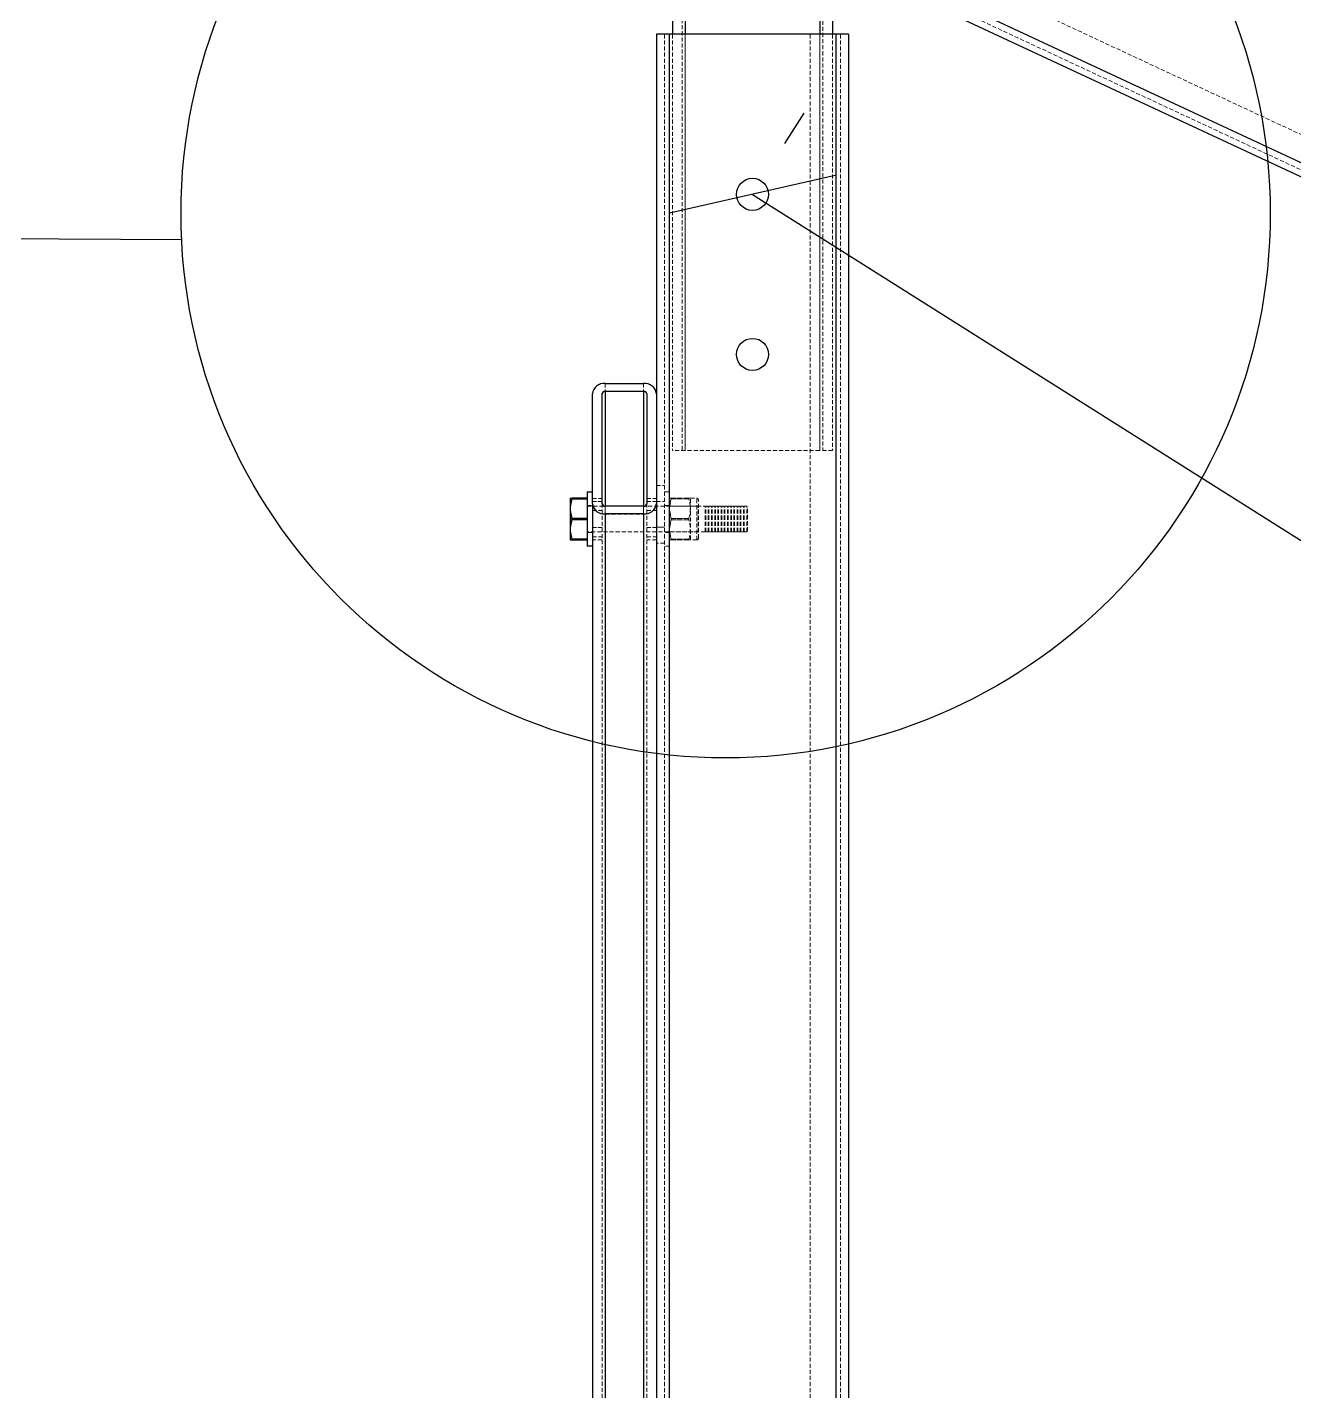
# Model space of a CAD drawing. Header units: millimetres. Extents: x -116399 to 112199, y -90759 to -31335.
# Drawn here: x -8948.1 to -8552.3, y -46198.5 to -45772.3 of the extents above; entities that cross this region are included whole.
import ezdxf

# ---------------------------------------------------------------- set-up
doc = ezdxf.new("R2010")
doc.units = ezdxf.units.MM
doc.linetypes.add('HIDDEN', pattern=[1.905, 1.27, -0.635])
doc.styles.add('Annotative', font='simplex.shx', dxfattribs={"height": 2.5})
doc.dimstyles.new('Annotative', dxfattribs={"dimscale": 0, "dimtxt": 2.5, "dimasz": 2.5, "dimexe": 1.25, "dimexo": 2, "dimtad": 1, "dimtxsty": 'Annotative', "dimblk": 'OBLIQUE', "dimcen": 2.5, "dimazin": 3, "dimtfac": 1, "dimtmove": 0, "dimatfit": 3, "dimfxl": 1})

# ---------------------------------------------------------------- blocks, each defined once
blk = doc.blocks.new('_Oblique')
at = {"color": 0, "linetype": 'ByBlock', "lineweight": -2}
blk.add_line((-0.5, -0.5), (0.5, 0.5), dxfattribs=at)
blk = doc.blocks.new('*D430')
at = {"color": 8, "lineweight": -2}
for p, q in [((-8709.35, -45678.65), (-8695.45, -45648.85)), ((-8703.38, -45665.85), (-7588.62, -46185.67)), ((-7594.59, -46198.48), (-7580.7, -46168.68))]:
    blk.add_line(p, q, dxfattribs=at)
at = {"layer": 'Defpoints', "color": 0}
for p in [(-8722.03, -45705.84), (-7588.62, -46185.67), (-7607.27, -46225.67)]:
    blk.add_point(p, dxfattribs=at)
at = {"color": 8, "lineweight": -2, "xscale": 37.5, "yscale": 37.5, "zscale": 37.5}
for p, rotation in [((-8703.38, -45665.85), 154.9996608847406), ((-7588.62, -46185.67), 334.9996608847406)]:
    blk.add_blockref('_Oblique', p, dxfattribs=dict(at, rotation=rotation))
at = {"insert": (-8134.11, -45900.27), "char_height": 37.5, "attachment_point": 5, "rotation": 334.9997, "style": 'Annotative'}
blk.add_mtext('1230', dxfattribs=at)
blk = doc.blocks.new('*D433')
at = {"color": 8, "lineweight": -2}
for p, q in [((-8705.63, -45799.08), (-8711.64, -45808.59)), ((-8721.65, -45824.45), (-5451.65, -47889.27)), ((-5467.66, -47914.64), (-5461.66, -47905.13))]:
    blk.add_line(p, q, dxfattribs=at)
at = {"layer": 'Defpoints', "color": 0}
for p in [(-8721.65, -45824.45), (-5451.65, -47889.27), (-5451.65, -47889.27)]:
    blk.add_point(p, dxfattribs=at)
at = {"color": 8, "lineweight": -2, "xscale": 37.5, "yscale": 37.5, "zscale": 37.5}
for p, rotation in [((-8721.65, -45824.45), 147.729831053842), ((-5451.65, -47889.27), 327.7298310538421)]:
    blk.add_blockref('_Oblique', p, dxfattribs=dict(at, rotation=rotation))
at = {"insert": (-7071.63, -46833.08), "char_height": 37.5, "attachment_point": 5, "rotation": 327.7298, "style": 'Annotative'}
blk.add_mtext('3870', dxfattribs=at)

msp = doc.modelspace()

# ---------------------------------------------------------------- linework, layer by layer
at = {"color": 7, "linetype": 'HIDDEN', "lineweight": 18}
for p, q in [((-5288.393, -47326.855), (-8913.615, -45636.36)), ((-5291.774, -47334.105), (-8916.996, -45643.611)), ((-5291.774, -47334.105), (-8916.996, -45643.611)), ((-5291.774, -47334.105), (-8916.996, -45643.611)), ((-5291.774, -47334.105), (-8916.996, -45643.611)), ((-5291.774, -47334.105), (-8916.996, -45643.611)), ((-5291.774, -47334.105), (-8916.996, -45643.611)), ((-5291.774, -47334.105), (-8916.996, -45643.611)), ((-5292.62, -47335.918), (-8917.841, -45645.423)), ((-8743.646, -45674.446), (-8743.646, -45904.446)), ((-8742.646, -45674.446), (-8742.646, -45904.446)), ((-8742.646, -45674.446), (-8742.646, -45904.446)), ((-8742.646, -45674.446), (-8742.646, -45904.446)), ((-8700.646, -45693.564), (-8700.646, -45904.446)), ((-8700.646, -45693.564), (-8700.646, -45904.446)), ((-8700.646, -45693.564), (-8700.646, -45904.446)), ((-8699.646, -45694.031), (-8699.646, -45904.446)), ((-8749.146, -45774.446), (-8749.146, -47989.446)), ((-8747.646, -45774.446), (-8747.646, -47989.446)), ((-8747.646, -45774.446), (-8747.646, -47989.446)), ((-8747.646, -45774.446), (-8747.646, -47989.446)), ((-8746.646, -45774.446), (-8746.646, -45904.446)), ((-8742.646, -45774.446), (-8742.646, -45904.446)), ((-8703.646, -45774.446), (-8703.646, -47989.446)), ((-8700.646, -45774.446), (-8700.646, -45904.446)), ((-8696.646, -45774.446), (-8696.646, -45904.446)), ((-8695.646, -45774.446), (-8695.646, -47989.446)), ((-8695.646, -45774.446), (-8695.646, -47989.446)), ((-8695.646, -45774.446), (-8695.646, -47989.446)), ((-8695.646, -45774.446), (-8695.646, -47989.446)), ((-8695.646, -45774.446), (-8695.646, -47989.446)), ((-8695.646, -45774.446), (-8695.646, -47989.446)), ((-8695.646, -45774.446), (-8695.646, -47989.446)), ((-8694.146, -45774.446), (-8694.146, -47989.446)), ((-8767.646, -45883.515), (-8767.646, -47735.02)), ((-8755.646, -45883.53), (-8767.646, -45883.53)), ((-8767.646, -45883.53), (-8767.646, -47732.333)), ((-8755.646, -45883.515), (-8755.646, -47735.02)), ((-8755.646, -45883.53), (-8755.646, -47732.333)), ((-8767.646, -45885.979), (-8767.646, -47734.782)), ((-8755.646, -45885.979), (-8767.646, -45885.979)), ((-8755.646, -45885.979), (-8755.646, -47734.782)), ((-8742.646, -45904.446), (-8746.646, -45904.446)), ((-8700.646, -45904.446), (-8742.646, -45904.446)), ((-8696.646, -45904.446), (-8700.646, -45904.446)), ((-8751.646, -45915.446), (-8749.146, -45915.446)), ((-8749.146, -45917.39), (-8747.546, -45917.39)), ((-8749.146, -45917.392), (-8747.546, -45917.392)), ((-8747.546, -45917.39), (-8747.546, -45917.392)), ((-8747.546, -45917.392), (-8747.546, -45934.392)), ((-8778.046, -45919.396), (-8778.546, -45919.393)), ((-8778.046, -45919.573), (-8778.546, -45922.058)), ((-8778.546, -45922.069), (-8778.046, -45919.581)), ((-8778.546, -45922.071), (-8778.046, -45919.583)), ((-8778.046, -45919.394), (-8773.246, -45919.394)), ((-8778.046, -45919.396), (-8773.246, -45919.396)), ((-8778.046, -45919.573), (-8773.246, -45919.573)), ((-8773.246, -45919.581), (-8778.046, -45919.581)), ((-8773.246, -45919.583), (-8778.046, -45919.583)), ((-8773.246, -45921.69), (-8771.646, -45921.69)), ((-8773.246, -45921.692), (-8771.646, -45921.692)), ((-8773.246, -45921.89), (-8736.446, -45921.89)), ((-8773.246, -45921.892), (-8736.446, -45921.892)), ((-8771.646, -45919.446), (-8768.646, -45919.446)), ((-8768.646, -45920.365), (-8771.646, -45920.365)), ((-8771.646, -45920.368), (-8768.646, -45920.368)), ((-8768.646, -45921.033), (-8768.646, -47772.538)), ((-8767.646, -45921.849), (-8767.646, -47773.353)), ((-8767.646, -45921.849), (-8767.646, -47737.466)), ((-8767.646, -45921.892), (-8767.646, -47770.695)), ((-8767.646, -45921.892), (-8755.646, -45921.892)), ((-8755.646, -45921.849), (-8755.646, -47773.353)), ((-8755.646, -45921.849), (-8755.646, -47737.466)), ((-8755.646, -45921.892), (-8755.646, -47770.695)), ((-8754.646, -45919.446), (-8751.646, -45919.446)), ((-8751.646, -45920.365), (-8754.646, -45920.365)), ((-8754.646, -45920.368), (-8751.646, -45920.368)), ((-8754.646, -45921.033), (-8754.646, -47772.538)), ((-8751.646, -45920.446), (-8749.146, -45920.446)), ((-8751.646, -45920.446), (-8749.146, -45920.446)), ((-8749.146, -45921.69), (-8747.546, -45921.69)), ((-8749.146, -45921.692), (-8747.546, -45921.692)), ((-8747.546, -45919.401), (-8747.54, -45919.39)), ((-8747.546, -45919.403), (-8747.54, -45919.392)), ((-8747.546, -45921.89), (-8738.646, -45921.89)), ((-8747.546, -45921.892), (-8738.646, -45921.892)), ((-8747.469, -45921.925), (-8747.027, -45919.601)), ((-8741.566, -45919.386), (-8747.027, -45919.386)), ((-8747.027, -45919.595), (-8747.027, -45919.388)), ((-8741.566, -45919.388), (-8747.027, -45919.388)), ((-8747.027, -45919.394), (-8741.566, -45919.394)), ((-8747.027, -45919.396), (-8747.027, -45919.603)), ((-8747.027, -45919.396), (-8741.566, -45919.396)), ((-8747.027, -45919.593), (-8741.566, -45919.593)), ((-8747.027, -45919.595), (-8741.566, -45919.595)), ((-8741.566, -45919.601), (-8747.027, -45919.601)), ((-8741.566, -45919.603), (-8747.027, -45919.603)), ((-8741.566, -45919.386), (-8741.053, -45919.39)), ((-8741.566, -45919.595), (-8741.566, -45919.388)), ((-8741.053, -45919.39), (-8741.046, -45919.401)), ((-8741.053, -45919.392), (-8741.046, -45919.403)), ((-8741.046, -45919.403), (-8741.046, -45919.401)), ((-8741.046, -45919.401), (-8739.046, -45919.401)), ((-8741.046, -45932.381), (-8741.046, -45919.403)), ((-8741.046, -45919.403), (-8739.046, -45919.403)), ((-8739.046, -45932.379), (-8739.046, -45919.401)), ((-8739.046, -45932.381), (-8739.046, -45919.403)), ((-8738.646, -45921.89), (-8738.546, -45921.79)), ((-8738.646, -45921.892), (-8738.546, -45921.792)), ((-8738.646, -45921.892), (-8738.646, -45921.89)), ((-8738.646, -45929.892), (-8738.646, -45921.892)), ((-8738.546, -45919.903), (-8738.546, -45919.901)), ((-8738.546, -45931.881), (-8738.546, -45919.903)), ((-8736.446, -45921.892), (-8736.446, -45921.89)), ((-8736.446, -45929.892), (-8736.446, -45921.892)), ((-8736.446, -45922.09), (-8736.246, -45922.09)), ((-8736.446, -45922.092), (-8736.246, -45922.092)), ((-8736.246, -45921.892), (-8736.246, -45921.89)), ((-8736.246, -45921.89), (-8735.446, -45921.89)), ((-8736.246, -45929.892), (-8736.246, -45921.892)), ((-8736.246, -45921.892), (-8735.446, -45921.892)), ((-8735.446, -45921.892), (-8735.446, -45921.89)), ((-8735.446, -45929.892), (-8735.446, -45921.892)), ((-8735.446, -45922.09), (-8735.246, -45922.09)), ((-8735.446, -45922.092), (-8735.246, -45922.092)), ((-8735.246, -45921.892), (-8735.246, -45921.89)), ((-8735.246, -45921.89), (-8734.446, -45921.89)), ((-8735.246, -45929.892), (-8735.246, -45921.892)), ((-8735.246, -45921.892), (-8734.446, -45921.892)), ((-8734.446, -45921.892), (-8734.446, -45921.89)), ((-8734.446, -45929.892), (-8734.446, -45921.892)), ((-8734.446, -45922.09), (-8734.246, -45922.09)), ((-8734.446, -45922.092), (-8734.246, -45922.092)), ((-8734.246, -45921.892), (-8734.246, -45921.89)), ((-8734.246, -45921.89), (-8733.446, -45921.89)), ((-8734.246, -45929.892), (-8734.246, -45921.892)), ((-8734.246, -45921.892), (-8733.446, -45921.892)), ((-8733.446, -45921.892), (-8733.446, -45921.89)), ((-8733.446, -45929.892), (-8733.446, -45921.892)), ((-8733.446, -45922.09), (-8733.246, -45922.09)), ((-8733.446, -45922.092), (-8733.246, -45922.092)), ((-8733.246, -45921.892), (-8733.246, -45921.89)), ((-8733.246, -45921.89), (-8732.446, -45921.89)), ((-8733.246, -45929.892), (-8733.246, -45921.892)), ((-8733.246, -45921.892), (-8732.446, -45921.892)), ((-8732.446, -45921.892), (-8732.446, -45921.89)), ((-8732.446, -45929.892), (-8732.446, -45921.892)), ((-8732.446, -45922.09), (-8732.246, -45922.09)), ((-8732.446, -45922.092), (-8732.246, -45922.092)), ((-8732.246, -45921.892), (-8732.246, -45921.89)), ((-8732.246, -45921.89), (-8731.446, -45921.89)), ((-8732.246, -45929.892), (-8732.246, -45921.892)), ((-8732.246, -45921.892), (-8731.446, -45921.892)), ((-8731.446, -45921.892), (-8731.446, -45921.89)), ((-8731.446, -45929.892), (-8731.446, -45921.892)), ((-8731.446, -45922.09), (-8731.246, -45922.09)), ((-8731.446, -45922.092), (-8731.246, -45922.092)), ((-8731.246, -45921.892), (-8731.246, -45921.89)), ((-8731.246, -45921.89), (-8730.446, -45921.89)), ((-8731.246, -45929.892), (-8731.246, -45921.892)), ((-8731.246, -45921.892), (-8730.446, -45921.892)), ((-8730.446, -45921.892), (-8730.446, -45921.89)), ((-8730.446, -45929.892), (-8730.446, -45921.892)), ((-8730.446, -45922.09), (-8730.246, -45922.09)), ((-8730.446, -45922.092), (-8730.246, -45922.092)), ((-8730.246, -45921.892), (-8730.246, -45921.89)), ((-8730.246, -45921.89), (-8729.446, -45921.89)), ((-8730.246, -45929.892), (-8730.246, -45921.892)), ((-8730.246, -45921.892), (-8729.446, -45921.892)), ((-8729.446, -45921.892), (-8729.446, -45921.89)), ((-8729.446, -45929.892), (-8729.446, -45921.892)), ((-8729.446, -45922.09), (-8729.246, -45922.09)), ((-8729.446, -45922.092), (-8729.246, -45922.092)), ((-8729.246, -45921.892), (-8729.246, -45921.89)), ((-8729.246, -45921.89), (-8728.446, -45921.89)), ((-8729.246, -45929.892), (-8729.246, -45921.892)), ((-8729.246, -45921.892), (-8728.446, -45921.892)), ((-8728.446, -45921.892), (-8728.446, -45921.89)), ((-8728.446, -45929.892), (-8728.446, -45921.892)), ((-8728.446, -45922.09), (-8728.246, -45922.09)), ((-8728.446, -45922.092), (-8728.246, -45922.092)), ((-8728.246, -45921.892), (-8728.246, -45921.89)), ((-8728.246, -45921.89), (-8727.446, -45921.89)), ((-8728.246, -45929.892), (-8728.246, -45921.892)), ((-8728.246, -45921.892), (-8727.446, -45921.892)), ((-8727.446, -45921.892), (-8727.446, -45921.89)), ((-8727.446, -45929.892), (-8727.446, -45921.892)), ((-8727.446, -45922.09), (-8727.246, -45922.09)), ((-8727.446, -45922.092), (-8727.246, -45922.092)), ((-8727.246, -45921.892), (-8727.246, -45921.89)), ((-8727.246, -45921.89), (-8726.446, -45921.89)), ((-8727.246, -45929.892), (-8727.246, -45921.892)), ((-8727.246, -45921.892), (-8726.446, -45921.892)), ((-8726.446, -45921.892), (-8726.446, -45921.89)), ((-8726.446, -45929.892), (-8726.446, -45921.892)), ((-8726.446, -45922.09), (-8726.246, -45922.09)), ((-8726.446, -45922.092), (-8726.246, -45922.092)), ((-8726.246, -45921.892), (-8726.246, -45921.89)), ((-8726.246, -45921.89), (-8725.446, -45921.89)), ((-8726.246, -45929.892), (-8726.246, -45921.892)), ((-8726.246, -45921.892), (-8725.446, -45921.892)), ((-8725.446, -45921.892), (-8725.446, -45921.89)), ((-8725.446, -45929.892), (-8725.446, -45921.892)), ((-8725.446, -45922.09), (-8725.246, -45922.09)), ((-8725.446, -45922.092), (-8725.246, -45922.092)), ((-8725.246, -45921.892), (-8725.246, -45921.89)), ((-8725.246, -45921.89), (-8724.446, -45921.89)), ((-8725.246, -45929.892), (-8725.246, -45921.892)), ((-8725.246, -45921.892), (-8724.446, -45921.892)), ((-8724.446, -45921.892), (-8724.446, -45921.89)), ((-8724.446, -45929.892), (-8724.446, -45921.892)), ((-8724.446, -45922.09), (-8724.246, -45922.09)), ((-8724.446, -45922.092), (-8724.246, -45922.092)), ((-8724.246, -45921.892), (-8724.246, -45921.89)), ((-8724.246, -45921.89), (-8723.446, -45921.89)), ((-8724.246, -45929.892), (-8724.246, -45921.892)), ((-8724.246, -45921.892), (-8723.446, -45921.892)), ((-8723.446, -45921.892), (-8723.446, -45921.89)), ((-8723.446, -45929.892), (-8723.446, -45921.892)), ((-8723.446, -45922.09), (-8723.246, -45922.09)), ((-8723.446, -45922.092), (-8723.246, -45922.092)), ((-8723.246, -45922.092), (-8723.246, -45922.09)), ((-8723.246, -45929.692), (-8723.246, -45922.092)), ((-8778.546, -45923.21), (-8778.046, -45925.695)), ((-8778.046, -45925.711), (-8778.546, -45923.223)), ((-8778.046, -45925.713), (-8778.546, -45923.225)), ((-8778.046, -45926.069), (-8778.546, -45928.557)), ((-8778.546, -45928.57), (-8778.046, -45926.085)), ((-8778.546, -45928.572), (-8778.046, -45926.087)), ((-8773.246, -45925.695), (-8778.046, -45925.695)), ((-8778.046, -45925.711), (-8773.246, -45925.711)), ((-8778.046, -45925.713), (-8773.246, -45925.713)), ((-8778.046, -45926.069), (-8773.246, -45926.069)), ((-8773.246, -45926.085), (-8778.046, -45926.085)), ((-8773.246, -45926.087), (-8778.046, -45926.087)), ((-8771.646, -45923.253), (-8768.646, -45923.253)), ((-8771.646, -45923.26), (-8768.646, -45923.26)), ((-8767.646, -45924.341), (-8767.646, -47773.144)), ((-8767.646, -45924.341), (-8755.646, -45924.341)), ((-8755.646, -45924.341), (-8755.646, -47773.144)), ((-8754.646, -45923.253), (-8751.646, -45923.253)), ((-8754.646, -45923.26), (-8751.646, -45923.26)), ((-8747.469, -45923.352), (-8747.027, -45925.676)), ((-8747.469, -45928.426), (-8747.027, -45926.104)), ((-8741.566, -45925.676), (-8747.027, -45925.676)), ((-8747.027, -45926.091), (-8747.027, -45925.678)), ((-8741.566, -45925.678), (-8747.027, -45925.678)), ((-8747.027, -45925.691), (-8741.566, -45925.691)), ((-8747.027, -45925.693), (-8747.027, -45926.107)), ((-8747.027, -45925.693), (-8741.566, -45925.693)), ((-8747.027, -45926.089), (-8741.566, -45926.089)), ((-8747.027, -45926.091), (-8741.566, -45926.091)), ((-8741.566, -45926.104), (-8747.027, -45926.104)), ((-8741.566, -45926.107), (-8747.027, -45926.107)), ((-8741.566, -45926.091), (-8741.566, -45925.678)), ((-8778.546, -45929.711), (-8778.046, -45932.199)), ((-8778.046, -45932.207), (-8778.546, -45929.722)), ((-8778.046, -45932.209), (-8778.546, -45929.724)), ((-8736.446, -45929.89), (-8773.246, -45929.89)), ((-8736.446, -45929.892), (-8773.246, -45929.892)), ((-8771.646, -45930.09), (-8773.246, -45930.09)), ((-8771.646, -45930.092), (-8773.246, -45930.092)), ((-8768.646, -45928.524), (-8771.646, -45928.524)), ((-8771.646, -45928.527), (-8768.646, -45928.527)), ((-8751.646, -45928.524), (-8754.646, -45928.524)), ((-8754.646, -45928.527), (-8751.646, -45928.527)), ((-8749.146, -45928.446), (-8751.646, -45928.446)), ((-8751.646, -45928.446), (-8749.146, -45928.446)), ((-8747.546, -45930.09), (-8749.146, -45930.09)), ((-8747.546, -45930.092), (-8749.146, -45930.092)), ((-8738.646, -45929.89), (-8747.546, -45929.89)), ((-8738.646, -45929.892), (-8747.546, -45929.892)), ((-8747.469, -45929.853), (-8747.027, -45932.179)), ((-8738.546, -45929.99), (-8738.646, -45929.89)), ((-8738.546, -45929.992), (-8738.646, -45929.892)), ((-8736.246, -45929.69), (-8736.446, -45929.69)), ((-8736.246, -45929.692), (-8736.446, -45929.692)), ((-8735.446, -45929.89), (-8736.246, -45929.89)), ((-8735.446, -45929.892), (-8736.246, -45929.892)), ((-8735.246, -45929.69), (-8735.446, -45929.69)), ((-8735.246, -45929.692), (-8735.446, -45929.692)), ((-8734.446, -45929.89), (-8735.246, -45929.89)), ((-8734.446, -45929.892), (-8735.246, -45929.892)), ((-8734.246, -45929.69), (-8734.446, -45929.69)), ((-8734.246, -45929.692), (-8734.446, -45929.692)), ((-8733.446, -45929.89), (-8734.246, -45929.89)), ((-8733.446, -45929.892), (-8734.246, -45929.892)), ((-8733.246, -45929.69), (-8733.446, -45929.69)), ((-8733.246, -45929.692), (-8733.446, -45929.692)), ((-8732.446, -45929.89), (-8733.246, -45929.89)), ((-8732.446, -45929.892), (-8733.246, -45929.892)), ((-8732.246, -45929.69), (-8732.446, -45929.69)), ((-8732.246, -45929.692), (-8732.446, -45929.692)), ((-8731.446, -45929.89), (-8732.246, -45929.89)), ((-8731.446, -45929.892), (-8732.246, -45929.892)), ((-8731.246, -45929.69), (-8731.446, -45929.69)), ((-8731.246, -45929.692), (-8731.446, -45929.692)), ((-8730.446, -45929.89), (-8731.246, -45929.89)), ((-8730.446, -45929.892), (-8731.246, -45929.892)), ((-8730.246, -45929.69), (-8730.446, -45929.69)), ((-8730.246, -45929.692), (-8730.446, -45929.692)), ((-8729.446, -45929.89), (-8730.246, -45929.89)), ((-8729.446, -45929.892), (-8730.246, -45929.892)), ((-8729.246, -45929.69), (-8729.446, -45929.69)), ((-8729.246, -45929.692), (-8729.446, -45929.692)), ((-8728.446, -45929.89), (-8729.246, -45929.89)), ((-8728.446, -45929.892), (-8729.246, -45929.892)), ((-8728.246, -45929.69), (-8728.446, -45929.69)), ((-8728.246, -45929.692), (-8728.446, -45929.692)), ((-8727.446, -45929.89), (-8728.246, -45929.89)), ((-8727.446, -45929.892), (-8728.246, -45929.892)), ((-8727.246, -45929.69), (-8727.446, -45929.69)), ((-8727.246, -45929.692), (-8727.446, -45929.692)), ((-8726.446, -45929.89), (-8727.246, -45929.89)), ((-8726.446, -45929.892), (-8727.246, -45929.892)), ((-8726.246, -45929.69), (-8726.446, -45929.69)), ((-8726.246, -45929.692), (-8726.446, -45929.692)), ((-8725.446, -45929.89), (-8726.246, -45929.89)), ((-8725.446, -45929.892), (-8726.246, -45929.892)), ((-8725.246, -45929.69), (-8725.446, -45929.69)), ((-8725.246, -45929.692), (-8725.446, -45929.692)), ((-8724.446, -45929.89), (-8725.246, -45929.89)), ((-8724.446, -45929.892), (-8725.246, -45929.892)), ((-8724.246, -45929.69), (-8724.446, -45929.69)), ((-8724.246, -45929.692), (-8724.446, -45929.692)), ((-8723.446, -45929.89), (-8724.246, -45929.89)), ((-8723.446, -45929.892), (-8724.246, -45929.892)), ((-8723.246, -45929.69), (-8723.446, -45929.69)), ((-8723.246, -45929.692), (-8723.446, -45929.692)), ((-8778.046, -45932.386), (-8778.546, -45932.389)), ((-8773.246, -45932.199), (-8778.046, -45932.199)), ((-8778.046, -45932.207), (-8773.246, -45932.207)), ((-8778.046, -45932.209), (-8773.246, -45932.209)), ((-8778.046, -45932.386), (-8773.246, -45932.386)), ((-8773.246, -45932.394), (-8778.046, -45932.394)), ((-8771.646, -45934.39), (-8773.246, -45934.39)), ((-8771.646, -45931.415), (-8768.646, -45931.415)), ((-8771.646, -45931.417), (-8768.646, -45931.417)), ((-8768.646, -45932.334), (-8771.646, -45932.334)), ((-8768.646, -45932.339), (-8771.646, -45932.339)), ((-8754.646, -45931.415), (-8751.646, -45931.415)), ((-8754.646, -45931.417), (-8751.646, -45931.417)), ((-8751.646, -45932.334), (-8754.646, -45932.334)), ((-8751.646, -45932.339), (-8754.646, -45932.339)), ((-8749.146, -45933.446), (-8751.646, -45933.446)), ((-8747.546, -45934.39), (-8749.146, -45934.39)), ((-8747.546, -45934.392), (-8749.146, -45934.392)), ((-8747.54, -45932.39), (-8747.546, -45932.379)), ((-8747.54, -45932.392), (-8747.546, -45932.381)), ((-8747.027, -45932.386), (-8747.54, -45932.39)), ((-8741.566, -45932.179), (-8747.027, -45932.179)), ((-8747.027, -45932.388), (-8747.027, -45932.181)), ((-8741.566, -45932.181), (-8747.027, -45932.181)), ((-8747.027, -45932.187), (-8741.566, -45932.187)), ((-8747.027, -45932.189), (-8747.027, -45932.396)), ((-8747.027, -45932.189), (-8741.566, -45932.189)), ((-8747.027, -45932.386), (-8741.566, -45932.386)), ((-8747.027, -45932.388), (-8741.566, -45932.388)), ((-8741.566, -45932.394), (-8747.027, -45932.394)), ((-8741.566, -45932.396), (-8747.027, -45932.396)), ((-8741.566, -45932.388), (-8741.566, -45932.181)), ((-8741.566, -45932.394), (-8741.413, -45932.393)), ((-8741.566, -45932.396), (-8741.413, -45932.395)), ((-8741.046, -45932.379), (-8741.053, -45932.39)), ((-8741.046, -45932.381), (-8741.053, -45932.392)), ((-8739.046, -45932.379), (-8741.046, -45932.379)), ((-8739.046, -45932.381), (-8741.046, -45932.381))]:
    msp.add_line(p, q, dxfattribs=at)
at = {"color": 7, "linetype": 'Continuous', "lineweight": 25}
for p, q in [((-5291.774, -47334.105), (-8916.996, -45643.611)), ((-5293.465, -47337.73), (-8918.686, -45647.236)), ((-8746.646, -45727.259), (-8746.646, -45774.446)), ((-8742.646, -45729.125), (-8742.646, -45774.446)), ((-8700.646, -45748.71), (-8700.646, -45774.446)), ((-8696.646, -45750.575), (-8696.646, -45774.446)), ((-8751.646, -45774.446), (-8751.646, -45899.741)), ((-8747.646, -45774.446), (-8751.646, -45774.446)), ((-8747.646, -45774.446), (-8747.646, -47989.446)), ((-8695.646, -45774.446), (-8747.646, -45774.446)), ((-8695.646, -45774.446), (-8695.646, -47989.446)), ((-8691.646, -45774.446), (-8695.646, -45774.446)), ((-8691.646, -45774.446), (-8691.646, -47989.446)), ((-8767.646, -45883.515), (-8755.646, -45883.515)), ((-8771.646, -45921.033), (-8771.646, -45886.778)), ((-8768.646, -45921.033), (-8768.646, -45886.778)), ((-8767.646, -45885.962), (-8755.646, -45885.962)), ((-8767.646, -45885.962), (-8767.646, -45921.849)), ((-8755.646, -45885.962), (-8755.646, -45921.849)), ((-8754.646, -45886.778), (-8754.646, -45921.033)), ((-8751.646, -45899.741), (-8751.646, -45921.033)), ((-8773.246, -45917.39), (-8771.646, -45917.39)), ((-8773.246, -45917.39), (-8773.246, -45917.392)), ((-8773.246, -45917.392), (-8771.646, -45917.392)), ((-8773.246, -45917.392), (-8773.246, -45934.392)), ((-8778.546, -45919.389), (-8778.046, -45919.386)), ((-8778.546, -45919.391), (-8778.046, -45919.388)), ((-8778.546, -45919.391), (-8778.546, -45922.06)), ((-8778.046, -45919.575), (-8778.546, -45922.06)), ((-8778.546, -45922.06), (-8778.546, -45923.212)), ((-8773.246, -45919.386), (-8778.046, -45919.386)), ((-8778.046, -45919.575), (-8778.046, -45919.388)), ((-8773.246, -45919.388), (-8778.046, -45919.388)), ((-8778.046, -45919.575), (-8773.246, -45919.575)), ((-8771.646, -45921.033), (-8771.646, -47772.538)), ((-8755.646, -45921.849), (-8767.646, -45921.849)), ((-8751.646, -45921.033), (-8751.646, -45931.749)), ((-8778.546, -45923.212), (-8778.046, -45925.697)), ((-8778.546, -45923.212), (-8778.546, -45928.559)), ((-8778.046, -45926.071), (-8778.546, -45928.559)), ((-8778.046, -45926.071), (-8778.046, -45925.697)), ((-8773.246, -45925.697), (-8778.046, -45925.697)), ((-8778.046, -45926.071), (-8773.246, -45926.071)), ((-8755.646, -45924.296), (-8767.646, -45924.296)), ((-8767.646, -45924.296), (-8767.646, -47775.8)), ((-8755.646, -45924.296), (-8755.646, -47775.8)), ((-8778.546, -45928.559), (-8778.546, -45929.713)), ((-8778.546, -45929.713), (-8778.046, -45932.201)), ((-8778.546, -45929.713), (-8778.546, -45932.391)), ((-8778.046, -45932.388), (-8778.546, -45932.391)), ((-8778.546, -45932.391), (-8778.546, -45932.393)), ((-8778.546, -45932.393), (-8778.046, -45932.396)), ((-8773.246, -45932.201), (-8778.046, -45932.201)), ((-8778.046, -45932.388), (-8778.046, -45932.201)), ((-8778.046, -45932.388), (-8773.246, -45932.388)), ((-8773.246, -45932.396), (-8778.046, -45932.396)), ((-8771.646, -45934.392), (-8773.246, -45934.392)), ((-8751.646, -45931.749), (-8751.646, -47989.446))]:
    msp.add_line(p, q, dxfattribs=at)
at = {"color": 1}
msp.add_line((-9766.172, -45834.444), (-8899.922, -45838.527), dxfattribs=at)
at = {"color": 7, "linetype": 'HIDDEN', "lineweight": 18, "flags": 128}
for points in [[(-8747.027, -45919.394), (-8747.54, -45919.39), (-8747.027, -45919.386)], [(-8747.027, -45919.396), (-8747.54, -45919.392), (-8747.027, -45919.388)], [(-8747.027, -45919.593), (-8747.432, -45921.273), (-8747.469, -45921.929)], [(-8741.566, -45919.388), (-8741.053, -45919.392), (-8741.566, -45919.396)], [(-8747.027, -45925.691), (-8747.432, -45924.008), (-8747.469, -45923.356)], [(-8747.027, -45926.089), (-8747.432, -45927.772), (-8747.469, -45928.43)], [(-8747.027, -45932.187), (-8747.432, -45930.507), (-8747.469, -45929.857)], [(-8747.027, -45932.388), (-8747.54, -45932.392), (-8747.027, -45932.396)], [(-8741.063, -45932.39), (-8741.053, -45932.39), (-8741.566, -45932.386)], [(-8741.063, -45932.392), (-8741.053, -45932.392), (-8741.566, -45932.388)]]:
    msp.add_lwpolyline(points, dxfattribs=at)
at = {"color": 1}
msp.add_circle((-8730.027, -45830.434), 170.088, dxfattribs=at)
at = {"color": 7, "linetype": 'Continuous', "lineweight": 25}
for centre in [(-8721.646, -45824.446), (-8721.646, -45874.446)]:
    msp.add_circle(centre, 5, dxfattribs=at)
for centre, radius, start, end in [((-8767.981, -45887.188), 3.688, 84.79209, 173.6103), ((-8755.312, -45887.188), 3.688, 6.3897, 95.20791), ((-8767.73, -45886.88), 0.922, 84.79209, 173.6103), ((-8755.563, -45886.88), 0.922, 6.3897, 95.20791), ((-8767.981, -45920.623), 3.688, 186.3897, 275.20791), ((-8767.73, -45920.931), 0.922, 186.3897, 275.20791), ((-8755.312, -45920.623), 3.688, 264.79209, 353.6103), ((-8755.563, -45920.931), 0.922, 264.79209, 353.6103)]:
    msp.add_arc(centre, radius, start, end, dxfattribs=at)
at = {"color": 7, "linetype": 'HIDDEN', "lineweight": 18}
for centre, radius, start, end in [((-8767.73, -45886.897), 0.922, 84.80846, 173.63509), ((-8755.563, -45886.897), 0.922, 6.36491, 95.19154), ((-8767.98, -45920.667), 3.689, 186.36491, 275.19154), ((-8767.73, -45920.974), 0.922, 186.36491, 275.19154), ((-8755.313, -45920.667), 3.689, 264.80846, 353.63509), ((-8755.563, -45920.974), 0.922, 264.80846, 353.63509), ((-8738.178, -45922.636), 9.357, 161.03151, 198.96849), ((-8738.156, -45922.648), 9.379, 161.05415, 198.94585), ((-8750.415, -45922.634), 9.357, 341.03167, 18.96833), ((-8750.415, -45922.636), 9.357, 341.03151, 18.96849), ((-8739.046, -45919.901), 0.5, 0, 90), ((-8739.046, -45919.903), 0.5, 0, 90), ((-8738.156, -45929.136), 9.379, 161.05415, 198.94585), ((-8738.178, -45929.148), 9.357, 161.03151, 198.96849), ((-8750.437, -45929.134), 9.379, 341.05399, 18.94601), ((-8750.437, -45929.136), 9.379, 341.05415, 18.94585), ((-8739.046, -45931.879), 0.5, 270, 360), ((-8739.046, -45931.881), 0.5, 270, 360)]:
    msp.add_arc(centre, radius, start, end, dxfattribs=at)

# ---------------------------------------------------------------- dimensions: what is measured, and where the dimension line sits
dim = msp.add_linear_dim(base=(-7588.619, -46185.674), p1=(-8722.027, -45705.839), p2=(-7607.268, -46225.666), angle=334.99966, dimstyle='Annotative', override={"dimscale": 0, "dimtix": 0, "dimtofl": 1, "dimtmove": 0, "dimatfit": 3})
dim.commit()
dim.dimension.update_dxf_attribs({"geometry": '*D430', "text_midpoint": (-8134.112, -45900.27)})
at = {"color": 1}
dim = msp.add_aligned_dim(p1=(-8721.646, -45824.446), p2=(-5451.646, -47889.272), distance=0, text='3870', dimstyle='Annotative', override={"dimscale": 0, "dimtix": 0, "dimtofl": 1, "dimtmove": 0, "dimatfit": 3}, dxfattribs=at)
dim.commit()
dim.dimension.update_dxf_attribs({"geometry": '*D433', "text_midpoint": (-7071.63, -46833.078)})

doc.saveas('drawing.dxf')
